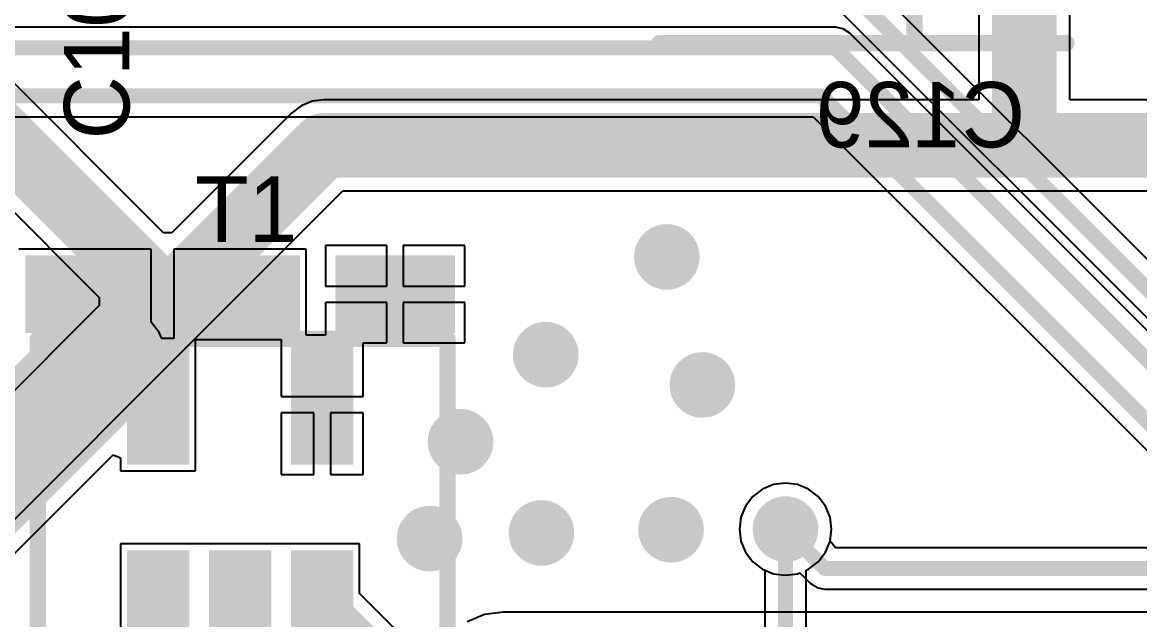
# Model space of a CAD drawing. Header units: millimetres. Extents: x 0 to 7.36, y -3.03 to 0.
# Drawn here: x 1.005 to 1.686, y -1.548 to -1.184 of the extents above; entities that cross this region are included whole.
import ezdxf

# ---------------------------------------------------------------- set-up
doc = ezdxf.new("R2010")
doc.units = ezdxf.units.MM
doc.header["$MEASUREMENT"] = 0
for name, color, linetype in [('BottomLayer', 5, 'Continuous'), ('BottomOverlay', 54, 'Continuous'), ('BottomPaste', 16, 'Continuous'), ('BottomSolder', 6, 'Continuous'), ('MultiLayer', 9, 'Continuous'), ('TopLayer', 1, 'Continuous'), ('TopOverlay', 2, 'Continuous'), ('TopPaste', 8, 'Continuous'), ('TopSolder', 216, 'Continuous'), ('ViaHoleLayer', 16, 'Continuous')]:
    doc.layers.add(name, color=color, linetype=linetype)

# ---------------------------------------------------------------- blocks, each defined once
blk = doc.blocks.new('CAPAE_5_3_5_3_6_1_B_26')
at = {"layer": 'BottomLayer'}
for points in [[(-0.14961, -0.04331), (-0.04724, -0.04331), (-0.14961, 0.04331), (-0.04724, 0.04331)], [(0.04724, -0.04331), (0.14961, -0.04331), (0.04724, 0.04331), (0.14961, 0.04331)]]:
    blk.add_solid(points, dxfattribs=at)
at = {"layer": 'BottomOverlay', "const_width": 0.01}
for points in [[(0.12402, 0.0689), (-0.12402, 0.0689)], [(-0.03151, 0.0689), (-0.03151, -0.0689)], [(0.12402, -0.0689), (-0.12402, -0.0689)]]:
    blk.add_lwpolyline(points, dxfattribs=at)
at = {"layer": 'BottomOverlay', "const_width": 0.005}
for points in [[(-0.12652, 0.0689, 1), (-0.12152, 0.0689, 1)], [(-0.03401, 0.0689, 1), (-0.02901, 0.0689, 1)], [(0.12152, 0.0689, 1), (0.12652, 0.0689, 1)], [(-0.12652, -0.0689, 1), (-0.12152, -0.0689, 1)], [(-0.03401, -0.0689, 1), (-0.02901, -0.0689, 1)], [(0.12152, -0.0689, 1), (0.12652, -0.0689, 1)]]:
    blk.add_lwpolyline(points, format="xyb", close=True, dxfattribs=at)
at = {"layer": 'BottomPaste'}
for points in [[(-0.14961, -0.04331), (-0.04724, -0.04331), (-0.14961, 0.04331), (-0.04724, 0.04331)], [(0.04724, -0.04331), (0.14961, -0.04331), (0.04724, 0.04331), (0.14961, 0.04331)]]:
    blk.add_solid(points, dxfattribs=at)
at = {"layer": 'BottomSolder'}
for points in [[(-0.15361, -0.04731), (-0.04324, -0.04731), (-0.15361, 0.04731), (-0.04324, 0.04731)], [(0.04324, -0.04731), (0.15361, -0.04731), (0.04324, 0.04731), (0.15361, 0.04731)]]:
    blk.add_solid(points, dxfattribs=at)
blk = doc.blocks.new('TRANSF_ACORE2_110')
at = {"layer": 'TopLayer'}
for points in [[(-0.14961, 0.06201), (-0.11024, 0.06201), (-0.14961, 0.12697), (-0.11024, 0.12697)], [(0.11024, 0.06201), (0.14961, 0.06201), (0.11024, 0.12697), (0.14961, 0.12697)], [(-0.09508, 0.03504), (-0.03012, 0.03504), (-0.09508, 0.06496), (-0.03012, 0.06496)], [(0.03012, 0.03504), (0.09508, 0.03504), (0.03012, 0.06496), (0.09508, 0.06496)], [(-0.14961, -0.03248), (-0.11024, -0.03248), (-0.14961, 0.03248), (-0.11024, 0.03248)], [(0.11024, -0.03248), (0.14961, -0.03248), (0.11024, 0.03248), (0.14961, 0.03248)], [(-0.09508, -0.01496), (-0.03012, -0.01496), (-0.09508, 0.01496), (-0.03012, 0.01496)], [(-0.09508, -0.06496), (-0.03012, -0.06496), (-0.09508, -0.03504), (-0.03012, -0.03504)], [(0.03012, -0.06496), (0.09508, -0.06496), (0.03012, -0.03504), (0.09508, -0.03504)], [(-0.14961, -0.12697), (-0.11024, -0.12697), (-0.14961, -0.06201), (-0.11024, -0.06201)], [(0.11024, -0.12697), (0.14961, -0.12697), (0.11024, -0.06201), (0.14961, -0.06201)]]:
    blk.add_solid(points, dxfattribs=at)
at = {"layer": 'TopOverlay', "const_width": 0.01}
for points in [[(-0.10275, 0.12324), (0.10275, 0.12324)], [(-0.10275, 0.12324), (-0.10275, -0.12639)], [(0.10275, 0.12324), (0.10275, -0.12639)], [(-0.10275, -0.12639), (0.10275, -0.12639)]]:
    blk.add_lwpolyline(points, dxfattribs=at)
at = {"layer": 'TopOverlay', "const_width": 0.005}
for points in [[(-0.10525, 0.12324, 1), (-0.10025, 0.12324, 1)], [(-0.10525, 0.12324, 1), (-0.10025, 0.12324, 1)], [(0.10025, 0.12324, 1), (0.10525, 0.12324, 1)], [(0.10025, 0.12324, 1), (0.10525, 0.12324, 1)], [(-0.10525, -0.12639, 1), (-0.10025, -0.12639, 1)], [(-0.10525, -0.12639, 1), (-0.10025, -0.12639, 1)], [(0.10025, -0.12639, 1), (0.10525, -0.12639, 1)], [(0.10025, -0.12639, 1), (0.10525, -0.12639, 1)]]:
    blk.add_lwpolyline(points, format="xyb", close=True, dxfattribs=at)
at = {"layer": 'TopPaste'}
for points in [[(-0.14961, 0.06201), (-0.11024, 0.06201), (-0.14961, 0.12697), (-0.11024, 0.12697)], [(0.11024, 0.06201), (0.14961, 0.06201), (0.11024, 0.12697), (0.14961, 0.12697)], [(-0.09508, 0.03504), (-0.03012, 0.03504), (-0.09508, 0.06496), (-0.03012, 0.06496)], [(0.03012, 0.03504), (0.09508, 0.03504), (0.03012, 0.06496), (0.09508, 0.06496)], [(-0.14961, -0.03248), (-0.11024, -0.03248), (-0.14961, 0.03248), (-0.11024, 0.03248)], [(0.11024, -0.03248), (0.14961, -0.03248), (0.11024, 0.03248), (0.14961, 0.03248)], [(-0.09508, -0.01496), (-0.03012, -0.01496), (-0.09508, 0.01496), (-0.03012, 0.01496)], [(-0.09508, -0.06496), (-0.03012, -0.06496), (-0.09508, -0.03504), (-0.03012, -0.03504)], [(0.03012, -0.06496), (0.09508, -0.06496), (0.03012, -0.03504), (0.09508, -0.03504)], [(-0.14961, -0.12697), (-0.11024, -0.12697), (-0.14961, -0.06201), (-0.11024, -0.06201)], [(0.11024, -0.12697), (0.14961, -0.12697), (0.11024, -0.06201), (0.14961, -0.06201)]]:
    blk.add_solid(points, dxfattribs=at)
at = {"layer": 'TopSolder'}
for points in [[(-0.15361, 0.05801), (-0.10624, 0.05801), (-0.15361, 0.13097), (-0.10624, 0.13097)], [(0.10624, 0.05801), (0.15361, 0.05801), (0.10624, 0.13097), (0.15361, 0.13097)], [(-0.09908, 0.03104), (-0.02612, 0.03104), (-0.09908, 0.06896), (-0.02612, 0.06896)], [(0.02612, 0.03104), (0.09908, 0.03104), (0.02612, 0.06896), (0.09908, 0.06896)], [(-0.15361, -0.03648), (-0.10624, -0.03648), (-0.15361, 0.03648), (-0.10624, 0.03648)], [(0.10624, -0.03648), (0.15361, -0.03648), (0.10624, 0.03648), (0.15361, 0.03648)], [(-0.09908, -0.01896), (-0.02612, -0.01896), (-0.09908, 0.01896), (-0.02612, 0.01896)], [(-0.09908, -0.06896), (-0.02612, -0.06896), (-0.09908, -0.03104), (-0.02612, -0.03104)], [(0.02612, -0.06896), (0.09908, -0.06896), (0.02612, -0.03104), (0.09908, -0.03104)], [(-0.15361, -0.13097), (-0.10624, -0.13097), (-0.15361, -0.05801), (-0.10624, -0.05801)], [(0.10624, -0.13097), (0.15361, -0.13097), (0.10624, -0.05801), (0.15361, -0.05801)]]:
    blk.add_solid(points, dxfattribs=at)

msp = doc.modelspace()

# ---------------------------------------------------------------- linework, layer by layer
at = {"layer": 'BottomLayer'}
for p, q in [((1.09088, -1.31203), (0.84019, -1.06134)), ((0.79274, -1.09251), (1.05157, -1.35134)), ((1.58779, -1.17865), (1.58779, -1.23084)), ((1.64338, -1.23084), (1.64338, -1.17865)), ((1.18138, -1.23179), (1.17726, -1.2335)), ((1.18858, -1.23084), (1.18138, -1.23179)), ((1.58779, -1.23084), (1.18858, -1.23084)), ((1.78758, -1.23084), (1.64338, -1.23084)), ((1.16892, -1.23898), (1.09588, -1.31203)), ((1.17468, -1.23457), (1.16892, -1.23898)), ((1.17726, -1.2335), (1.17468, -1.23457)), ((1.17468, -1.23457), (1.17468, -1.23457)), ((1.11303, -1.3735), (1.20009, -1.28643)), ((1.20009, -1.28643), (1.7621, -1.28643)), ((1.09588, -1.31203), (1.09088, -1.31203)), ((1.05157, -1.35134), (1.05157, -1.35634)), ((1.05157, -1.35634), (0.6905, -1.71741)), ((0.73795, -1.74858), (1.11303, -1.3735)), ((1.4559, -1.46825), (1.45008, -1.47271)), ((1.46268, -1.46544), (1.4559, -1.46825)), ((1.46996, -1.46448), (1.46268, -1.46544)), ((1.47724, -1.46544), (1.46996, -1.46448)), ((1.48402, -1.46825), (1.47724, -1.46544)), ((1.48984, -1.47271), (1.48402, -1.46825)), ((1.45008, -1.47271), (1.44561, -1.47854)), ((1.49431, -1.47854), (1.48984, -1.47271)), ((1.44561, -1.47854), (1.4428, -1.48532)), ((1.49712, -1.48532), (1.49431, -1.47854)), ((1.4428, -1.48532), (1.44185, -1.49259)), ((1.49808, -1.49259), (1.49712, -1.48532)), ((1.44185, -1.49259), (1.4428, -1.49987)), ((1.49712, -1.49987), (1.49808, -1.49259)), ((1.4428, -1.49987), (1.44561, -1.50665)), ((1.49431, -1.50665), (1.49712, -1.49987)), ((1.44561, -1.50665), (1.45008, -1.51247)), ((1.48984, -1.51247), (1.49431, -1.50665)), ((1.45008, -1.51247), (1.4559, -1.51694)), ((1.4559, -1.51694), (1.45732, -1.51753)), ((1.45732, -1.51753), (1.45732, -1.63228)), ((1.48261, -1.51753), (1.48402, -1.51694)), ((1.48261, -1.63228), (1.48261, -1.51753)), ((1.48402, -1.51694), (1.48984, -1.51247))]:
    msp.add_line(p, q, dxfattribs=at)
for points, const_width in [([(0.81239, -1.07286), (1.09338, -1.35384)], 0.03937), ([(1.61558, -1.25864), (1.61558, -1.12746)], 0.03937), ([(1.09338, -1.35384), (1.18858, -1.25864)], 0.03937), ([(1.18858, -1.25864), (1.61558, -1.25864)], 0.03937), ([(1.61558, -1.25864), (1.7899, -1.25864)], 0.03937), ([(0.71015, -1.73706), (1.09338, -1.35384)], 0.03937), ([(1.46996, -1.65722), (1.46996, -1.49259)], 0.00906)]:
    msp.add_lwpolyline(points, dxfattribs=dict(at, const_width=const_width))
for points, const_width in [([(1.17874, -1.25864, 1), (1.19842, -1.25864, 1)], 0.01969), ([(1.17874, -1.25864, 1), (1.19842, -1.25864, 1)], 0.01969), ([(1.60574, -1.25864, 1), (1.62543, -1.25864, 1)], 0.01969), ([(1.60574, -1.25864, 1), (1.62543, -1.25864, 1)], 0.01969), ([(1.60574, -1.25864, 1), (1.62543, -1.25864, 1)], 0.01969), ([(1.38767, -1.32667, 1), (1.40767, -1.32667, 1)], 0.02), ([(1.08354, -1.35384, 1), (1.10322, -1.35384, 1)], 0.01969), ([(1.08354, -1.35384, 1), (1.10322, -1.35384, 1)], 0.01969), ([(1.08354, -1.35384, 1), (1.10322, -1.35384, 1)], 0.01969), ([(1.3138, -1.38626, 1), (1.3338, -1.38626, 1)], 0.02), ([(1.4093, -1.40469, 1), (1.4293, -1.40469, 1)], 0.02), ([(1.26187, -1.43937, 1), (1.28187, -1.43937, 1)], 0.02), ([(1.31119, -1.49491, 1), (1.33119, -1.49491, 1)], 0.02), ([(1.39019, -1.49296, 1), (1.41019, -1.49296, 1)], 0.02), ([(1.45996, -1.49259, 1), (1.47996, -1.49259, 1)], 0.02), ([(1.24299, -1.49837, 1), (1.26299, -1.49837, 1)], 0.02), ([(1.4677, -1.49259, 1), (1.47222, -1.49259, 1)], 0.00453)]:
    msp.add_lwpolyline(points, format="xyb", close=True, dxfattribs=dict(at, const_width=const_width))
at = {"layer": 'MultiLayer', "const_width": 0.02}
for points in [[(1.38767, -1.32667, 1), (1.40767, -1.32667, 1)], [(1.3138, -1.38626, 1), (1.3338, -1.38626, 1)], [(1.4093, -1.40469, 1), (1.4293, -1.40469, 1)], [(1.26187, -1.43937, 1), (1.28187, -1.43937, 1)], [(1.31119, -1.49491, 1), (1.33119, -1.49491, 1)], [(1.39019, -1.49296, 1), (1.41019, -1.49296, 1)], [(1.45996, -1.49259, 1), (1.47996, -1.49259, 1)], [(1.24299, -1.49837, 1), (1.26299, -1.49837, 1)]]:
    msp.add_lwpolyline(points, format="xyb", close=True, dxfattribs=at)
at = {"layer": 'TopLayer'}
for p, q in [((1.80133, -1.43906), (1.51344, -1.15118)), ((1.49186, -1.16535), (1.77616, -1.44966)), ((1.50022, -1.18656), (0.80688, -1.18656)), ((1.50506, -1.18753), (1.50022, -1.18656)), ((1.50917, -1.19027), (1.50506, -1.18753)), ((1.77408, -1.45517), (1.50917, -1.19027)), ((0.98139, -1.24117), (1.48681, -1.24117)), ((1.48681, -1.24117), (1.74458, -1.49894)), ((1.22699, -1.31976), (1.18951, -1.31976)), ((1.18951, -1.31976), (1.18951, -1.34445)), ((1.22699, -1.34445), (1.22699, -1.31976)), ((1.27447, -1.31976), (1.23699, -1.31976)), ((1.23699, -1.31976), (1.23699, -1.34445)), ((1.27447, -1.34445), (1.27447, -1.31976)), ((1.08337, -1.32189), (1.00266, -1.32189)), ((1.08337, -1.36643), (1.08337, -1.32189)), ((1.17785, -1.32189), (1.09715, -1.32189)), ((1.09715, -1.32189), (1.09715, -1.37642)), ((1.17785, -1.37429), (1.17785, -1.32189)), ((1.18951, -1.34445), (1.22699, -1.34445)), ((1.23699, -1.34445), (1.27447, -1.34445)), ((1.22699, -1.35445), (1.18951, -1.35445)), ((1.18951, -1.35445), (1.18951, -1.37429)), ((1.22699, -1.37913), (1.22699, -1.35445)), ((1.27447, -1.35445), (1.23699, -1.35445)), ((1.23699, -1.35445), (1.23699, -1.37913)), ((1.27447, -1.37913), (1.27447, -1.35445)), ((1.08817, -1.37268), (1.08337, -1.36643)), ((1.08971, -1.37642), (1.08817, -1.37268)), ((1.18951, -1.37429), (1.17785, -1.37429)), ((1.09715, -1.37642), (1.08971, -1.37642)), ((1.11033, -1.45713), (1.11033, -1.37701)), ((1.11033, -1.37701), (1.16254, -1.37701)), ((1.16254, -1.37701), (1.16254, -1.41177)), ((1.21246, -1.41177), (1.21246, -1.37913)), ((1.21246, -1.37913), (1.22699, -1.37913)), ((1.23699, -1.37913), (1.27447, -1.37913)), ((1.16254, -1.41177), (1.1875, -1.41177)), ((1.1875, -1.41177), (1.21246, -1.41177)), ((1.1825, -1.42177), (1.16254, -1.42177)), ((1.16254, -1.42177), (1.16254, -1.45925)), ((1.1825, -1.45925), (1.1825, -1.42177)), ((1.21246, -1.42177), (1.1925, -1.42177)), ((1.1925, -1.42177), (1.1925, -1.45925)), ((1.21246, -1.45925), (1.21246, -1.42177)), ((0.5054, -2.00186), (1.06005, -1.44722)), ((1.06005, -1.44722), (1.06467, -1.44913)), ((1.06467, -1.44913), (1.06467, -1.45713)), ((1.06467, -1.45713), (1.11033, -1.45713)), ((1.16254, -1.45925), (1.1825, -1.45925)), ((1.1925, -1.45925), (1.21246, -1.45925)), ((1.4559, -1.46825), (1.45008, -1.47271)), ((1.46268, -1.46544), (1.4559, -1.46825)), ((1.46996, -1.46448), (1.46268, -1.46544)), ((1.47724, -1.46544), (1.46996, -1.46448)), ((1.48402, -1.46825), (1.47724, -1.46544)), ((1.48984, -1.47271), (1.48402, -1.46825)), ((1.45008, -1.47271), (1.44561, -1.47854)), ((1.49431, -1.47854), (1.48984, -1.47271)), ((1.44561, -1.47854), (1.4428, -1.48532)), ((1.49712, -1.48532), (1.49431, -1.47854)), ((1.4428, -1.48532), (1.44185, -1.49259)), ((1.49808, -1.49259), (1.49712, -1.48532)), ((1.44185, -1.49259), (1.4428, -1.49987)), ((1.49713, -1.49979), (1.49808, -1.49259)), ((1.11033, -1.50161), (1.06467, -1.50161)), ((1.06467, -1.50161), (1.06467, -1.56976)), ((1.11467, -1.50161), (1.11033, -1.50161)), ((1.11033, -1.50161), (1.11033, -1.50161)), ((1.16033, -1.50161), (1.11467, -1.50161)), ((1.11467, -1.50161), (1.11467, -1.50161)), ((1.16467, -1.50161), (1.16033, -1.50161)), ((1.16033, -1.50161), (1.16033, -1.50161)), ((1.16533, -1.50161), (1.16467, -1.50161)), ((1.16467, -1.50161), (1.16467, -1.50161)), ((1.21033, -1.50161), (1.16533, -1.50161)), ((1.21033, -1.53189), (1.21033, -1.50161)), ((1.4428, -1.49987), (1.44561, -1.50665)), ((1.49741, -1.50023), (1.49713, -1.49979)), ((1.50041, -1.50394), (1.49741, -1.50023)), ((1.74251, -1.50394), (1.50041, -1.50394)), ((1.44561, -1.50665), (1.45008, -1.51247)), ((1.45008, -1.51247), (1.4559, -1.51694)), ((1.4559, -1.51694), (1.46268, -1.51975)), ((1.46268, -1.51975), (1.46996, -1.52071)), ((1.46996, -1.52071), (1.47724, -1.51975)), ((1.47724, -1.51975), (1.47865, -1.51917)), ((1.47865, -1.51917), (1.48501, -1.52552)), ((1.48501, -1.52552), (1.48721, -1.52699)), ((1.23789, -1.55945), (1.21033, -1.53189)), ((1.48721, -1.52699), (1.48911, -1.52826)), ((1.48911, -1.52826), (1.48911, -1.52826)), ((1.48911, -1.52826), (1.48911, -1.52827)), ((1.48911, -1.52827), (1.49166, -1.52877)), ((1.49166, -1.52877), (1.49395, -1.52923)), ((1.49395, -1.52923), (1.97316, -1.52923)), ((1.2865, -1.54463), (1.27582, -1.54905)), ((1.29796, -1.54312), (1.2865, -1.54463)), ((3.02156, -1.54312), (1.29796, -1.54312))]:
    msp.add_line(p, q, dxfattribs=at)
for points, const_width in [([(1.5008, -1.15641), (1.79609, -1.45171)], 0.00906), ([(0.78644, -1.19921), (1.50022, -1.19921)], 0.00906), ([(1.50022, -1.19921), (1.77191, -1.47089)], 0.00906), ([(0.97615, -1.22852), (1.49205, -1.22852)], 0.00906), ([(1.49205, -1.22852), (1.75726, -1.49374)], 0.00906), ([(0.47409, -1.97055), (1.04982, -1.39482)], 0.07205), ([(1.46996, -1.49259), (1.49395, -1.51658)], 0.00906), ([(1.49395, -1.51658), (1.97316, -1.51658)], 0.00906), ([(1.1875, -1.54198), (1.23199, -1.58646)], 0.02992), ([(1.0875, -1.56481), (1.0875, -1.54198)], 0.00906), ([(1.1375, -1.6093), (1.1375, -1.54198)], 0.00906)]:
    msp.add_lwpolyline(points, dxfattribs=dict(at, const_width=const_width))
for points, const_width in [([(1.49796, -1.19921, 1), (1.50249, -1.19921, 1)], 0.00453), ([(1.49796, -1.19921, 1), (1.50249, -1.19921, 1)], 0.00453), ([(1.48978, -1.22852, 1), (1.49431, -1.22852, 1)], 0.00453), ([(1.48978, -1.22852, 1), (1.49431, -1.22852, 1)], 0.00453), ([(1.38767, -1.32667, 1), (1.40767, -1.32667, 1)], 0.02), ([(1.03181, -1.39482, 1), (1.06783, -1.39482, 1)], 0.03602), ([(1.3138, -1.38626, 1), (1.3338, -1.38626, 1)], 0.02), ([(1.4093, -1.40469, 1), (1.4293, -1.40469, 1)], 0.02), ([(1.26187, -1.43937, 1), (1.28187, -1.43937, 1)], 0.02), ([(1.31119, -1.49491, 1), (1.33119, -1.49491, 1)], 0.02), ([(1.39019, -1.49296, 1), (1.41019, -1.49296, 1)], 0.02), ([(1.45996, -1.49259, 1), (1.47996, -1.49259, 1)], 0.02), ([(1.24299, -1.49837, 1), (1.26299, -1.49837, 1)], 0.02), ([(1.4677, -1.49259, 1), (1.47222, -1.49259, 1)], 0.00453), ([(1.49169, -1.51658, 1), (1.49622, -1.51658, 1)], 0.00453), ([(1.49169, -1.51658, 1), (1.49622, -1.51658, 1)], 0.00453), ([(1.18002, -1.54198, 1), (1.19498, -1.54198, 1)], 0.01496), ([(1.08524, -1.54198, 1), (1.08976, -1.54198, 1)], 0.00453), ([(1.13524, -1.54198, 1), (1.13976, -1.54198, 1)], 0.00453)]:
    msp.add_lwpolyline(points, format="xyb", close=True, dxfattribs=dict(at, const_width=const_width))
at = {"layer": 'ViaHoleLayer', "const_width": 0.00956}
for points in [[(1.39289, -1.32667, 1), (1.40245, -1.32667, 1)], [(1.31902, -1.38626, 1), (1.32858, -1.38626, 1)], [(1.41452, -1.40469, 1), (1.42408, -1.40469, 1)], [(1.26709, -1.43937, 1), (1.27665, -1.43937, 1)], [(1.39541, -1.49296, 1), (1.40497, -1.49296, 1)], [(1.46518, -1.49259, 1), (1.47474, -1.49259, 1)], [(1.24821, -1.49837, 1), (1.25777, -1.49837, 1)], [(1.31641, -1.49491, 1), (1.32597, -1.49491, 1)]]:
    msp.add_lwpolyline(points, format="xyb", close=True, dxfattribs=at)

# ---------------------------------------------------------------- block references
for name, p, rotation in [('CAPAE_5_3_5_3_6_1_B_26', (1.51716, -1.12746), 180), ('TRANSF_ACORE2_110', (1.1375, -1.47937), 90)]:
    msp.add_blockref(name, p, dxfattribs=dict(rotation=rotation))

# ---------------------------------------------------------------- texts
at = {"layer": 'BottomOverlay', "text_generation_flag": 2}
msp.add_text('C129', height=0.039894, dxfattribs=at).set_placement((1.61604, -1.2599))
at = {"layer": 'TopOverlay'}
msp.add_text('C103', height=0.039894, rotation=90, dxfattribs=at).set_placement((1.07, -1.255))
msp.add_text('T1', height=0.039894, dxfattribs=at).set_placement((1.11004, -1.3175))

doc.saveas('drawing.dxf')
